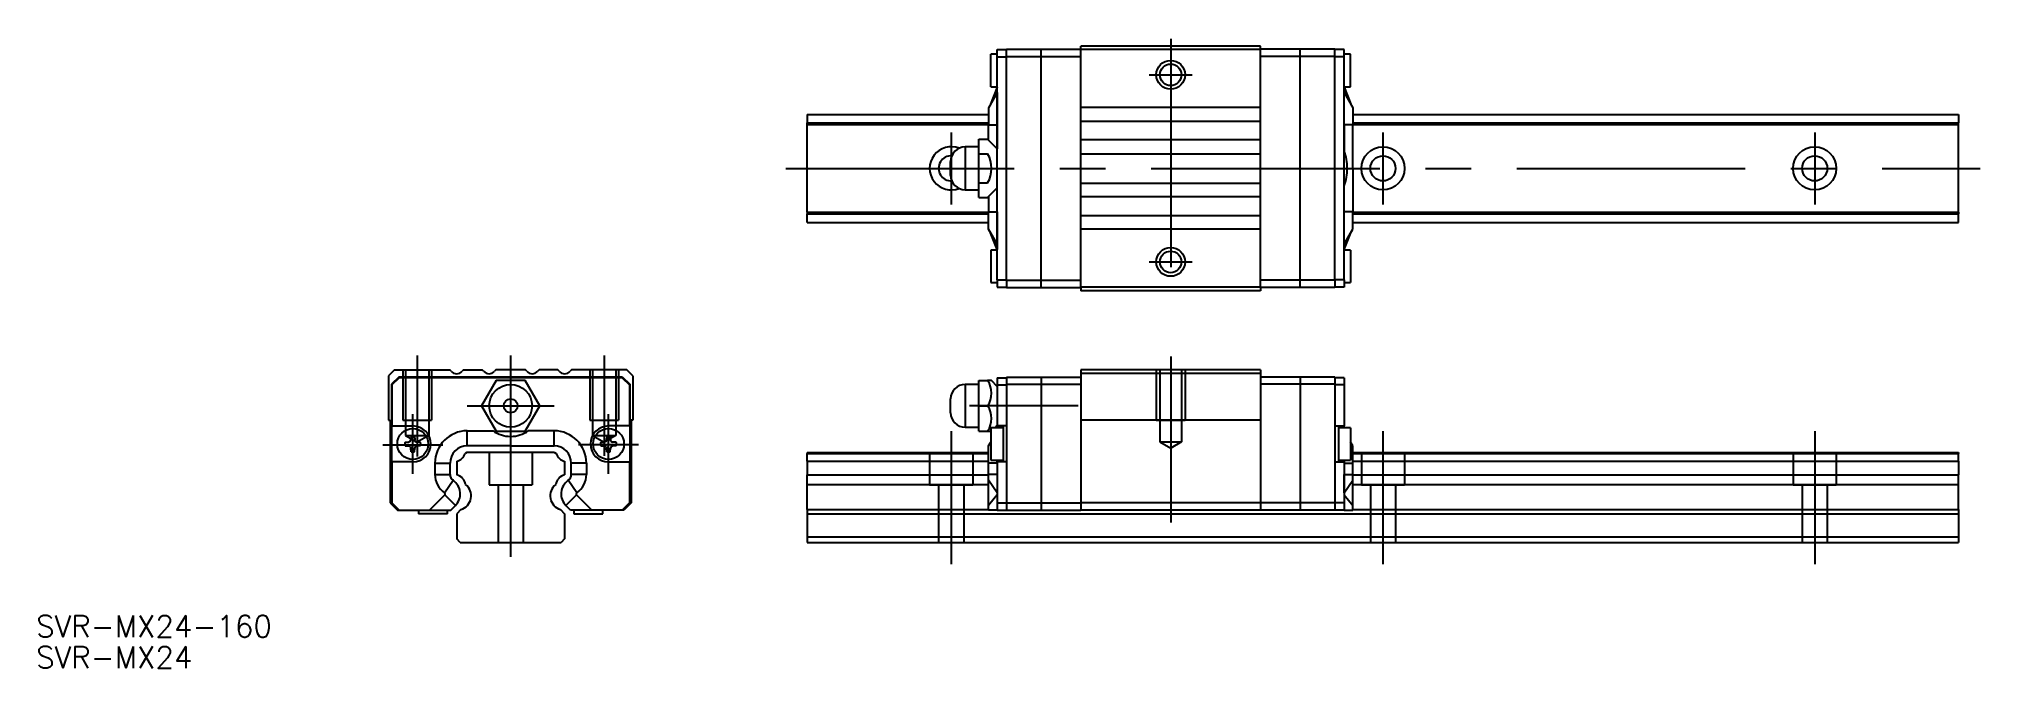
# Model space of a CAD drawing. Extents: x -66 to 204, y -17 to 70.
import ezdxf

# ---------------------------------------------------------------- set-up
doc = ezdxf.new("R2010")
doc.units = 0
doc.linetypes.add('CENTER', pattern=[50.8, 31.75, -6.35, 6.35, -6.35])
doc.linetypes.add('DASHED', pattern=[19.05, 12.7, -6.35])
doc.layers.get('0').update_dxf_attribs({"linetype": 'CONTINUOUS'})
doc.layers.add('CENTER', color=1, linetype='CENTER')
doc.styles.get("Standard").update_dxf_attribs({"font": 'txt.shx', "height": 3, "bigfont": 'bigfont.shx'})

msp = doc.modelspace()

# ---------------------------------------------------------------- linework, layer by layer
at = {"color": 7, "linetype": 'CONTINUOUS'}
for p, q in [((66.73, 63.35), (66.73, 67.85)), ((67.63, 67.85), (66.73, 67.85)), ((67.63, 68.5), (68.93, 68.5)), ((67.63, 67.5), (67.63, 68.5)), ((67.63, 36.5), (67.63, 67.5)), ((67.63, 67.5), (68.93, 67.5)), ((68.93, 68.55), (79.23, 68.55)), ((68.93, 67.55), (68.93, 68.55)), ((68.93, 67.55), (79.23, 67.55)), ((68.93, 62.65), (68.93, 67.55)), ((73.73, 35.45), (73.73, 68.55)), ((104.23, 69), (79.23, 69)), ((79.23, 68.5), (79.23, 69)), ((79.23, 35.5), (79.23, 68.5)), ((104.23, 68.5), (79.23, 68.5)), ((104.23, 68.5), (104.23, 69)), ((114.53, 68.55), (104.23, 68.55)), ((104.23, 35.5), (104.23, 68.5)), ((114.53, 67.55), (104.23, 67.55)), ((109.73, 35.45), (109.73, 68.55)), ((114.53, 67.55), (114.53, 68.55)), ((115.83, 68.5), (114.53, 68.5)), ((114.53, 36.45), (114.53, 67.55)), ((115.83, 67.5), (114.53, 67.5)), ((115.83, 67.5), (115.83, 68.5)), ((116.73, 67.85), (115.83, 67.85)), ((115.83, 36.5), (115.83, 67.5)), ((116.73, 63.35), (116.73, 67.85)), ((67.63, 62.53), (66.43, 60.43)), ((67.63, 62.53), (66.43, 60.43)), ((67.63, 63.29), (66.59, 60.71)), ((67.63, 63.29), (66.59, 60.71)), ((66.73, 63.35), (67.63, 63.35)), ((67.63, 63.29), (67.63, 63.29)), ((67.63, 62.53), (67.63, 63.29)), ((67.63, 62.53), (67.63, 63.29)), ((67.63, 63.29), (67.63, 63.29)), ((67.63, 62.53), (67.63, 62.53)), ((67.63, 62.53), (67.63, 62.53)), ((68.93, 61.47), (68.93, 62.65)), ((68.93, 61.47), (68.93, 62.65)), ((115.83, 63.35), (116.73, 63.35)), ((115.83, 63.29), (116.87, 60.71)), ((115.83, 63.29), (115.83, 63.29)), ((115.83, 62.53), (115.83, 63.29)), ((115.83, 62.53), (117.03, 60.43)), ((115.83, 62.53), (115.83, 62.53)), ((41.23, 59.5), (66.43, 59.5)), ((41.23, 59.5), (41.23, 58.32)), ((66.43, 60.43), (66.43, 58.03)), ((66.43, 60.43), (66.43, 58.03)), ((68.93, 36.45), (68.93, 61.47)), ((104.23, 60.46), (79.23, 60.46)), ((117.03, 60.43), (117.03, 58.03)), ((117.03, 59.5), (201.23, 59.5)), ((201.23, 59.5), (201.23, 58.32)), ((41.23, 58.32), (66.43, 58.32)), ((41.23, 58.1), (41.23, 58.32)), ((41.23, 58.1), (66.43, 58.1)), ((41.23, 45.9), (41.23, 58.1)), ((66.43, 58.03), (67.63, 58.03)), ((66.43, 55.9), (66.43, 58.03)), ((66.43, 58.03), (67.63, 58.03)), ((66.43, 55.9), (66.43, 58.03)), ((67.63, 58.03), (67.63, 58.03)), ((67.63, 58.03), (67.63, 58.03)), ((79.23, 58.54), (104.23, 58.54)), ((115.83, 58.03), (115.83, 58.03)), ((117.03, 58.03), (115.83, 58.03)), ((117.03, 58.32), (201.23, 58.32)), ((117.03, 58.1), (201.23, 58.1)), ((117.03, 52), (117.03, 58.03)), ((201.23, 58.1), (201.23, 58.32)), ((201.23, 45.9), (201.23, 58.1)), ((63.15, 54.97), (63.15, 49.03)), ((65.08, 54.97), (63.15, 54.97)), ((65.08, 54.02), (65.08, 56.04)), ((65.08, 56.04), (66.29, 56.04)), ((65.08, 49.98), (65.08, 54.02)), ((65.08, 54.02), (66.29, 54.02)), ((67.63, 54.7), (66.29, 56.04)), ((104.23, 55.96), (79.23, 55.96)), ((79.23, 54.04), (104.23, 54.04)), ((115.83, 54.45), (115.83, 54.45)), ((61.15, 51.03), (61.15, 52.97)), ((116.28, 52), (117.03, 52)), ((117.03, 52), (117.03, 45.97)), ((63.15, 49.03), (65.08, 49.03)), ((65.08, 49.98), (66.29, 49.98)), ((65.08, 47.96), (65.08, 49.98)), ((66.29, 47.96), (67.63, 49.3)), ((79.23, 49.96), (104.23, 49.96)), ((115.83, 49.55), (115.83, 49.55)), ((41.23, 45.9), (66.43, 45.9)), ((41.23, 45.9), (41.23, 45.68)), ((65.08, 47.96), (66.29, 47.96)), ((66.43, 48.1), (66.43, 45.97)), ((66.43, 43.57), (66.43, 45.97)), ((66.43, 45.97), (67.63, 45.97)), ((67.63, 45.97), (67.63, 45.97)), ((104.23, 48.04), (79.23, 48.04)), ((115.83, 45.97), (115.83, 45.97)), ((117.03, 45.97), (115.83, 45.97)), ((117.03, 43.57), (117.03, 45.97)), ((117.03, 45.9), (201.23, 45.9)), ((201.23, 45.9), (201.23, 45.68)), ((41.23, 45.68), (66.43, 45.68)), ((41.23, 44.5), (41.23, 45.68)), ((41.23, 44.5), (66.43, 44.5)), ((67.63, 41.47), (66.43, 43.57)), ((67.63, 40.71), (66.59, 43.29)), ((79.23, 45.46), (104.23, 45.46)), ((104.23, 43.54), (79.23, 43.54)), ((115.83, 41.47), (117.03, 43.57)), ((115.83, 40.71), (116.87, 43.29)), ((117.03, 45.68), (201.23, 45.68)), ((117.03, 44.5), (201.23, 44.5)), ((201.23, 44.5), (201.23, 45.68)), ((66.73, 40.65), (66.73, 36.15)), ((67.63, 40.65), (66.73, 40.65)), ((67.63, 41.47), (67.63, 41.47)), ((67.63, 41.47), (67.63, 40.71)), ((67.63, 40.71), (67.63, 40.71)), ((115.83, 41.47), (115.83, 41.47)), ((115.83, 41.47), (115.83, 40.71)), ((115.83, 40.71), (115.83, 40.71)), ((116.73, 40.65), (115.83, 40.65)), ((116.73, 40.65), (116.73, 36.15)), ((66.73, 36.15), (67.63, 36.15)), ((67.63, 36.5), (68.93, 36.5)), ((67.63, 36.5), (67.63, 35.5)), ((67.63, 35.5), (68.93, 35.5)), ((68.93, 36.45), (79.23, 36.45)), ((68.93, 36.45), (68.93, 35.45)), ((68.93, 35.45), (79.23, 35.45)), ((104.23, 35.5), (79.23, 35.5)), ((79.23, 35.5), (79.23, 35)), ((114.53, 36.45), (104.23, 36.45)), ((104.23, 35.5), (104.23, 35)), ((114.53, 35.45), (104.23, 35.45)), ((115.83, 36.5), (114.53, 36.5)), ((114.53, 36.45), (114.53, 35.45)), ((115.83, 35.5), (114.53, 35.5)), ((115.83, 36.5), (115.83, 35.5)), ((115.83, 36.15), (116.73, 36.15)), ((104.23, 35), (79.23, 35)), ((-16.15, 24), (-17, 23.15)), ((-17, 23.15), (-17, 17)), ((-15.55, 23), (-16.55, 22)), ((-16.55, 22), (-16.55, 11.95)), ((-15.5, 22.9), (-16.5, 21.9)), ((-16.5, 21.9), (-16.5, 16.2)), ((-16.15, 24), (-8.46, 24)), ((-10.65, 23), (-15.55, 23)), ((15.5, 22.9), (-15.5, 22.9)), ((-9.47, 23), (-10.65, 23)), ((-9.47, 23), (-10.65, 23)), ((15.55, 23), (-9.47, 23)), ((-6.54, 24), (-3.96, 24)), ((-2.02, 22.5), (-4.04, 19)), ((2.04, 24), (-2.04, 24)), ((2.02, 22.5), (-2.02, 22.5)), ((4.04, 19), (2.02, 22.5)), ((6.54, 24), (3.96, 24)), ((16.15, 24), (8.46, 24)), ((15.5, 22.9), (16.5, 21.9)), ((15.55, 23), (16.55, 22)), ((17, 23.15), (16.15, 24)), ((16.5, 21.9), (16.5, 16.2)), ((16.55, 22), (16.55, 5.5)), ((17, 23.15), (17, 17)), ((63.15, 21.97), (63.15, 19)), ((65.08, 21.97), (63.15, 21.97)), ((65.08, 19), (65.08, 22.5)), ((65.08, 22.5), (66.29, 22.5)), ((66.83, 22.5), (66.29, 22.5)), ((67.63, 21.7), (66.83, 22.5)), ((67.63, 22.9), (68.93, 22.9)), ((67.63, 22.9), (67.63, 21.9)), ((67.63, 21.9), (67.63, 16.2)), ((67.63, 21.9), (68.93, 21.9)), ((68.93, 23), (79.23, 23)), ((68.93, 23), (68.93, 22)), ((68.93, 22), (79.23, 22)), ((68.93, 22), (68.93, 5.5)), ((73.73, 23), (73.73, 4.5)), ((104.23, 24), (79.23, 24)), ((79.23, 24), (79.23, 23.5)), ((104.23, 23.5), (79.23, 23.5)), ((79.23, 23.5), (79.23, 17)), ((104.23, 24), (104.23, 23.5)), ((104.23, 23.5), (104.23, 17)), ((114.53, 23), (104.23, 23)), ((114.53, 22), (104.23, 22)), ((109.73, 23), (109.73, 4.5)), ((114.53, 23), (114.53, 22)), ((115.83, 22.9), (114.53, 22.9)), ((114.53, 22), (114.53, 5.5)), ((115.83, 21.9), (114.53, 21.9)), ((115.83, 22.9), (115.83, 21.9)), ((115.83, 21.9), (115.83, 16.2)), ((-4.04, 19), (-2.02, 15.5)), ((2.02, 15.5), (4.04, 19)), ((61.15, 19), (61.15, 19.97)), ((61.15, 18.03), (61.15, 19)), ((63.15, 19), (63.15, 16.03)), ((65.08, 15.5), (65.08, 19)), ((65.08, 19), (66.29, 19)), ((-17, 17), (-16.75, 17)), ((-16.75, 17), (-16.75, 5.5)), ((-16.5, 16.2), (-13.6, 16.2)), ((16.5, 16.2), (13.6, 16.2)), ((16.75, 17), (16.75, 5.5)), ((17, 17), (16.75, 17)), ((67.28, 15.95), (67.63, 16.3)), ((68.93, 16.2), (67.63, 16.2)), ((67.63, 15.95), (67.63, 16.2)), ((68.43, 16.2), (68.43, 11.2)), ((104.23, 17), (79.23, 17)), ((79.23, 17), (79.23, 5.5)), ((104.23, 17), (104.23, 5.5)), ((114.53, 16.2), (115.83, 16.2)), ((115.03, 16.2), (115.03, 11.2)), ((115.83, 15.95), (115.83, 16.2)), ((-14.67, 13.95), (-14.17, 13.96)), ((-13.95, 14.05), (-14.17, 13.96)), ((-13.95, 14.05), (-13.86, 14.27)), ((-13.85, 14.77), (-13.86, 14.27)), ((-13.35, 14.77), (-13.34, 14.27)), ((-13.25, 14.05), (-13.34, 14.27)), ((-13.25, 14.05), (-13.03, 13.96)), ((-12.53, 13.95), (-13.03, 13.96)), ((-6.03, 15.53), (-2.45, 15.53)), ((-6.03, 15.53), (-2.45, 15.53)), ((-6.03, 13.43), (-6.03, 15.53)), ((-6.03, 13.43), (-6.03, 15.53)), ((-2.02, 15.5), (2.02, 15.5)), ((0, 14.75), (0, 14.75)), ((6.03, 15.53), (2.45, 15.53)), ((6.03, 13.43), (6.03, 15.53)), ((12.53, 13.95), (13.03, 13.96)), ((13.25, 14.05), (13.03, 13.96)), ((13.25, 14.05), (13.34, 14.27)), ((13.35, 14.77), (13.34, 14.27)), ((13.85, 14.77), (13.86, 14.27)), ((13.95, 14.05), (13.86, 14.27)), ((13.95, 14.05), (14.17, 13.96)), ((14.67, 13.95), (14.17, 13.96)), ((63.15, 16.03), (65.08, 16.03)), ((65.08, 15.5), (66.29, 15.5)), ((66.29, 15.5), (66.73, 15.5)), ((66.43, 13.43), (66.73, 13.96)), ((66.73, 15.95), (66.73, 11.45)), ((68.43, 15.95), (66.73, 15.95)), ((116.73, 15.95), (115.03, 15.95)), ((116.73, 15.95), (116.73, 11.45)), ((117.03, 13.43), (116.73, 13.96)), ((-16.55, 8.75), (-16.55, 11.95)), ((-16.55, 11.95), (-16.55, 8.75)), ((-16.5, 11.2), (-16.5, 5.5)), ((-13.6, 11.2), (-16.5, 11.2)), ((-14.67, 13.45), (-14.17, 13.44)), ((-13.95, 13.35), (-14.17, 13.44)), ((-13.95, 13.35), (-13.86, 13.13)), ((-13.85, 12.63), (-13.86, 13.13)), ((-13.35, 12.63), (-13.34, 13.13)), ((-13.25, 13.35), (-13.34, 13.13)), ((-13.25, 13.35), (-13.03, 13.44)), ((-12.53, 13.45), (-13.03, 13.44)), ((-10.53, 11.03), (-10.53, 9.47)), ((-10.53, 11.03), (-10.53, 9.47)), ((-10.53, 11.03), (-8.43, 11.03)), ((-10.53, 11.03), (-8.43, 11.03)), ((-8.43, 9.47), (-8.43, 11.03)), ((-8.43, 9.47), (-8.43, 11.03)), ((-7.5, 11.29), (-7.5, 9.42)), ((-6.1, 12.5), (-6.32, 12.37)), ((6.1, 12.5), (-6.1, 12.5)), ((0, 13.43), (-6.03, 13.43)), ((0, 13.43), (-6.03, 13.43)), ((0, 13.43), (6.03, 13.43)), ((6.1, 12.5), (6.32, 12.37)), ((7.5, 11.29), (7.5, 9.42)), ((8.43, 9.47), (8.43, 11.03)), ((10.53, 11.03), (8.43, 11.03)), ((10.53, 11.03), (10.53, 9.47)), ((12.53, 13.45), (13.03, 13.44)), ((13.25, 13.35), (13.03, 13.44)), ((13.25, 13.35), (13.34, 13.13)), ((13.35, 12.63), (13.34, 13.13)), ((13.6, 11.2), (16.5, 11.2)), ((13.85, 12.63), (13.86, 13.13)), ((13.95, 13.35), (13.86, 13.13)), ((13.95, 13.35), (14.17, 13.44)), ((14.67, 13.45), (14.17, 13.44)), ((16.5, 11.2), (16.5, 5.5)), ((41.23, 12.5), (66.43, 12.5)), ((41.23, 12.5), (41.23, 12.37)), ((41.23, 12.37), (66.43, 12.37)), ((41.23, 11.29), (41.23, 12.37)), ((41.23, 11.29), (66.43, 11.29)), ((41.23, 11.29), (41.23, 9.42)), ((66.43, 11.03), (66.43, 13.43)), ((67.63, 11.03), (66.43, 11.03)), ((66.43, 9.47), (66.43, 11.03)), ((66.73, 11.45), (68.43, 11.45)), ((67.63, 11.2), (67.63, 11.45)), ((67.63, 11.45), (67.63, 11.24)), ((67.63, 11.24), (67.63, 11.03)), ((67.63, 11.2), (67.63, 5.5)), ((68.93, 11.2), (67.63, 11.2)), ((67.63, 11.03), (67.63, 11.03)), ((67.63, 11.03), (67.63, 9.47)), ((114.53, 11.2), (115.83, 11.2)), ((115.03, 11.45), (116.73, 11.45)), ((115.83, 11.2), (115.83, 11.45)), ((115.83, 11.45), (115.83, 11.24)), ((115.83, 11.24), (115.83, 11.03)), ((115.83, 11.2), (115.83, 5.5)), ((115.83, 11.03), (115.83, 11.03)), ((115.83, 11.03), (115.83, 9.47)), ((115.83, 11.03), (117.03, 11.03)), ((117.03, 11.03), (117.03, 13.43)), ((117.03, 12.5), (201.23, 12.5)), ((117.03, 12.37), (201.23, 12.37)), ((117.03, 11.29), (201.23, 11.29)), ((117.03, 9.47), (117.03, 11.03)), ((201.23, 12.5), (201.23, 12.37)), ((201.23, 11.29), (201.23, 12.37)), ((201.23, 11.29), (201.23, 9.42)), ((-16.5, 8.75), (-16.55, 8.75)), ((-16.55, 8.75), (-16.55, 5.5)), ((-10.53, 9.47), (-8.43, 9.47)), ((-10.53, 9.47), (-8.43, 9.47)), ((-9.2, 6.92), (-8, 8.65)), ((-9.2, 6.92), (-8, 8.65)), ((9.2, 6.92), (8, 8.65)), ((10.53, 9.47), (8.43, 9.47)), ((41.23, 9.42), (66.43, 9.42)), ((41.23, 8.07), (41.23, 9.42)), ((66.43, 8.65), (66.43, 9.47)), ((67.63, 9.47), (66.43, 9.47)), ((67.63, 6.92), (66.43, 8.65)), ((66.43, 5.13), (66.43, 8.65)), ((67.63, 9.47), (67.63, 9.47)), ((115.83, 9.47), (117.03, 9.47)), ((115.83, 9.47), (115.83, 9.47)), ((115.83, 6.92), (117.03, 8.65)), ((117.03, 8.65), (117.03, 9.47)), ((117.03, 9.42), (201.23, 9.42)), ((117.03, 5.13), (117.03, 8.65)), ((201.23, 8.07), (201.23, 9.42)), ((-16.75, 5.5), (-15.75, 4.5)), ((-16.55, 5.5), (-15.55, 4.5)), ((-16.5, 5.5), (-15.5, 4.5)), ((-9.17, 6.62), (-11.29, 4.5)), ((-9.17, 6.62), (-11.29, 4.5)), ((-9.17, 6.62), (-7.68, 5.13)), ((-9.17, 6.62), (-7.68, 5.13)), ((9.17, 6.62), (7.68, 5.13)), ((9.17, 6.62), (11.29, 4.5)), ((16.5, 5.5), (15.5, 4.5)), ((16.55, 5.5), (15.55, 4.5)), ((16.75, 5.5), (15.75, 4.5)), ((41.23, 4.59), (41.23, 8.07)), ((41.23, 8.07), (66.43, 8.07)), ((67.63, 6.62), (66.43, 5.13)), ((67.63, 6.92), (67.63, 6.92)), ((67.63, 6.62), (67.63, 4.5)), ((67.63, 6.62), (67.63, 6.62)), ((67.63, 5.5), (67.63, 4.5)), ((67.63, 5.5), (68.93, 5.5)), ((68.93, 5.5), (68.93, 4.5)), ((68.93, 5.5), (79.23, 5.5)), ((79.23, 5.5), (79.23, 4.5)), ((104.23, 5.5), (79.23, 5.5)), ((104.23, 5.5), (104.23, 4.5)), ((114.53, 5.5), (104.23, 5.5)), ((114.53, 5.5), (114.53, 4.5)), ((115.83, 5.5), (114.53, 5.5)), ((115.83, 6.92), (115.83, 6.92)), ((115.83, 6.62), (115.83, 4.5)), ((115.83, 6.62), (117.03, 5.13)), ((115.83, 6.62), (115.83, 6.62)), ((115.83, 5.5), (115.83, 4.5)), ((117.03, 8.07), (201.23, 8.07)), ((201.23, 4.59), (201.23, 8.07)), ((-15.75, 4.5), (-15.55, 4.5)), ((-15.55, 4.5), (-15.5, 4.5)), ((-15.5, 4.5), (-11.29, 4.5)), ((-12.8, 4.5), (-12.8, 4)), ((-8.8, 4), (-12.8, 4)), ((-11.29, 4.5), (-8.32, 4.5)), ((-11.29, 4.5), (-8.32, 4.5)), ((-8.8, 4), (-8.8, 4.5)), ((-8.32, 4.5), (-7.68, 5.13)), ((-8.32, 4.5), (-7.68, 5.13)), ((-6.91, 4.59), (-7.5, 4)), ((-7.5, 4), (-7.5, 0.5)), ((6.91, 4.59), (7.5, 4)), ((7.5, 4), (7.5, 0.5)), ((8.32, 4.5), (7.68, 5.13)), ((11.29, 4.5), (8.32, 4.5)), ((8.8, 4.5), (8.8, 4)), ((8.8, 4), (12.8, 4)), ((15.5, 4.5), (11.29, 4.5)), ((12.8, 4), (12.8, 4.5)), ((15.55, 4.5), (15.5, 4.5)), ((15.75, 4.5), (15.55, 4.5)), ((41.23, 4.59), (66.43, 4.59)), ((41.23, 4.59), (41.23, 4)), ((41.23, 4), (201.23, 4)), ((41.23, 4), (41.23, 0.8)), ((66.43, 4.5), (66.43, 5.13)), ((67.63, 4.5), (66.43, 4.5)), ((67.63, 4.5), (68.93, 4.5)), ((67.63, 4.5), (67.63, 4.5)), ((68.93, 4.5), (79.23, 4.5)), ((104.23, 4.5), (79.23, 4.5)), ((114.53, 4.5), (104.23, 4.5)), ((115.83, 4.5), (114.53, 4.5)), ((115.83, 4.5), (117.03, 4.5)), ((115.83, 4.5), (115.83, 4.5)), ((117.03, 4.5), (117.03, 5.13)), ((117.03, 4.59), (201.23, 4.59)), ((201.23, 4.59), (201.23, 4)), ((201.23, 4), (201.23, 0.8)), ((-7, 0), (-7.5, 0.5)), ((-7, 0), (7, 0)), ((7.5, 0.5), (7, 0)), ((41.23, 0.8), (201.23, 0.8)), ((41.23, 0.8), (41.23, 0)), ((41.23, 0), (201.23, 0)), ((201.23, 0.8), (201.23, 0))]:
    msp.add_line(p, q, dxfattribs=at)
at = {"color": 3, "linetype": 'DASHED'}
for p, q in [((-15, 24), (-15, 17)), ((-14.62, 24), (-14.62, 14.9)), ((-11.38, 24), (-11.38, 14.9)), ((-11, 24), (-11, 17)), ((11, 24), (11, 17)), ((11.38, 24), (11.38, 14.9)), ((14.62, 24), (14.62, 14.9)), ((15, 24), (15, 17)), ((89.73, 24), (89.73, 17)), ((90.23, 24), (90.23, 14)), ((93.23, 24), (93.23, 14)), ((93.73, 24), (93.73, 17)), ((-15, 17), (-11, 17)), ((11, 17), (15, 17)), ((89.73, 17), (93.73, 17)), ((-14.62, 14.9), (-11.38, 14.9)), ((-14.62, 14.9), (-13, 13.96)), ((-11.38, 14.9), (-13, 13.96)), ((11.38, 14.9), (14.62, 14.9)), ((11.38, 14.9), (13, 13.96)), ((14.62, 14.9), (13, 13.96)), ((90.23, 14), (93.23, 14)), ((90.23, 14), (91.73, 13.13)), ((93.23, 14), (91.73, 13.13)), ((-3, 12.5), (-3, 8)), ((3, 12.5), (3, 8)), ((58.23, 12.5), (58.23, 8)), ((64.23, 12.5), (64.23, 8)), ((118.23, 12.5), (118.23, 8)), ((124.23, 12.5), (124.23, 8)), ((178.23, 12.5), (178.23, 8)), ((184.23, 12.5), (184.23, 8)), ((-3, 8), (3, 8)), ((-1.75, 8), (-1.75, 0)), ((1.75, 8), (1.75, 0)), ((58.23, 8), (64.23, 8)), ((59.48, 8), (59.48, 0)), ((62.98, 8), (62.98, 0)), ((118.23, 8), (124.23, 8)), ((119.48, 8), (119.48, 0)), ((122.98, 8), (122.98, 0)), ((178.23, 8), (184.23, 8)), ((179.48, 8), (179.48, 0)), ((182.98, 8), (182.98, 0))]:
    msp.add_line(p, q, dxfattribs=at)
at = {"color": 7, "linetype": 'CONTINUOUS'}
for points in [[(67.63, 58.03, 0), (67.63, 55.5, 0), (67.63, 54.7, 0)], [(67.63, 58.03, 0), (67.63, 55.5, 0), (67.63, 54.7, 0)], [(115.83, 58.03, 0), (115.83, 55.5, 0), (115.83, 54.45, 0)], [(67.63, 45.97, 0), (67.63, 48.5, 0), (67.63, 49.3, 0)], [(115.83, 45.97, 0), (115.83, 48.5, 0), (115.83, 49.55, 0)]]:
    msp.add_polyline3d(points, dxfattribs=at)
at = {"color": 3, "linetype": 'CONTINUOUS'}
for centre in [(91.73, 65), (91.73, 39)]:
    msp.add_circle(centre, 2, dxfattribs=at)
at = {"color": 7, "linetype": 'CONTINUOUS'}
for centre, radius in [((91.73, 65), 1.5), ((121.23, 52), 3), ((181.23, 52), 3), ((121.23, 52), 1.75), ((181.23, 52), 1.75), ((91.73, 39), 1.5), ((0, 19), 2.97), ((0, 19), 0.97), ((-13.6, 13.7), 2.15), ((13.6, 13.7), 2.15)]:
    msp.add_circle(centre, radius, dxfattribs=at)
for centre, radius, start, end in [((217.88, 60.28), 150.27, 179.1421, 180.8579), ((217.88, 60.28), 150.27, 179.1421, 180.8579), ((-34.42, 60.28), 150.27, 359.1421, 0.8579), ((61.23, 52), 3, 68.5655, 291.4345), ((63.15, 52.97), 2, 90, 180), ((62.79, 52), 4.04, 330.0046, 29.9954), ((109.64, 52.06), 6.63, 359.4557, 21.129), ((61.23, 52), 1.75, 87.4572, 272.5428), ((109.64, 51.94), 6.63, 338.871, 0.5443), ((63.15, 51.03), 2, 180, 270), ((217.88, 43.72), 150.27, 179.1421, 180.8579), ((-34.42, 43.72), 150.27, 359.1421, 0.8579), ((-9.42, 22.85), 1.5, 39.7918, 50.0555), ((-7.5, 24.45), 1, 219.7918, 320.2082), ((-5.58, 22.85), 1.5, 129.9445, 140.2082), ((-4.92, 22.85), 1.5, 39.7918, 50.0555), ((-3, 24.45), 1, 219.7918, 320.2082), ((-1.08, 22.85), 1.5, 129.9445, 140.2082), ((1.08, 22.85), 1.5, 39.7918, 50.0555), ((3, 24.45), 1, 219.7918, 320.2082), ((4.92, 22.85), 1.5, 129.9445, 140.2082), ((5.58, 22.85), 1.5, 39.7918, 50.0555), ((7.5, 24.45), 1, 219.7918, 320.2082), ((9.42, 22.85), 1.5, 129.9445, 140.2082), ((63.15, 19.97), 2, 90, 180), ((63.73, 20.75), 3.1, 325.6466, 34.3534), ((63.73, 17.25), 3.1, 325.6466, 34.3534), ((-13.6, 13.7), 2.5, 270, 90), ((13.6, 13.7), 2.5, 90, 270), ((63.15, 18.03), 2, 180, 270), ((-13.7, 13.7), 1, 165.5225, 194.4775), ((-13.6, 13.8), 1, 75.5225, 104.4775), ((-13.5, 13.7), 1, 345.5225, 14.4775), ((-6.03, 11.03), 4.5, 90.0008, 179.9992), ((-6.03, 11.03), 4.5, 90.0008, 179.9992), ((0, 19), 4.25, 234.733, 270), ((0, 19), 4.25, 270, 305.267), ((6.03, 11.03), 4.5, 0.0008, 89.9992), ((13.5, 13.7), 1, 165.5225, 194.4775), ((13.6, 13.8), 1, 75.5225, 104.4775), ((13.7, 13.7), 1, 345.5225, 14.4775), ((-13.6, 13.6), 1, 255.5225, 284.4775), ((-6.03, 11.03), 2.4, 90, 180), ((-6.03, 11.03), 2.4, 90, 180), ((-7.93, 12.93), 1.7, 284.651, 340.7738), ((6.03, 11.03), 2.4, 0, 90), ((7.93, 12.93), 1.7, 199.2262, 255.349), ((13.6, 13.6), 1, 255.5225, 284.4775), ((-7.43, 9.47), 3.1, 180.0008, 235.256), ((-7.43, 9.47), 3.1, 180.0008, 235.256), ((-7.43, 9.47), 1, 180, 235.2568), ((-7.43, 9.47), 1, 180, 235.2568), ((-9.31, 6.76), 2.3, 315, 55.2568), ((-9.31, 6.76), 2.3, 315, 55.2568), ((-7.93, 7.77), 1.7, 9.988, 75.349), ((7.93, 7.77), 1.7, 104.651, 170.012), ((9.31, 6.76), 2.3, 124.7432, 225), ((7.43, 9.47), 1, 304.7432, 0), ((7.43, 9.47), 3.1, 304.744, 359.9992), ((204.67, 8.2), 137.04, 179.4675, 180.5325), ((-21.21, 8.2), 137.04, 359.4675, 0.5325), ((-9.31, 6.76), 0.2, 314.9999, 55.2571), ((-7.5, 6.5), 2, 287.1144, 51.5284), ((7.5, 6.5), 2, 128.4716, 252.8856), ((9.31, 6.76), 0.2, 124.7429, 225.0001)]:
    msp.add_arc(centre, radius, start, end, dxfattribs=at)
at = {"layer": 'CENTER', "color": 1, "linetype": 'CENTER'}
for p, q in [((91.73, 70), (91.73, 34)), ((88.73, 65), (94.73, 65)), ((61.23, 57), (61.23, 47)), ((121.23, 57), (121.23, 47)), ((181.23, 57), (181.23, 47)), ((38.23, 52), (204.23, 52)), ((88.73, 39), (94.73, 39)), ((-13, 26), (-13, 11.96)), ((0, 26), (0, -2)), ((13, 26), (13, 12.03)), ((91.73, 25.84), (91.73, 2.79)), ((-6.04, 19), (6.04, 19)), ((78.88, 19), (63.76, 19)), ((-13.6, 9.55), (-13.6, 17.85)), ((13.6, 9.55), (13.6, 17.85)), ((-17.75, 13.6), (-9.45, 13.6)), ((17.75, 13.6), (9.45, 13.6)), ((61.23, 15.5), (61.23, -3)), ((121.23, 15.5), (121.23, -3)), ((181.23, 15.5), (181.23, -3))]:
    msp.add_line(p, q, dxfattribs=at)

# ---------------------------------------------------------------- texts
at = {"color": 7, "linetype": 'CONTINUOUS'}
for s, p in [('SVR-MX24-160', (-65.96, -13.13)), ('SVR-MX24', (-65.96, -17.45))]:
    msp.add_text(s, height=3, dxfattribs=at).set_placement(p)

doc.saveas('drawing.dxf')
